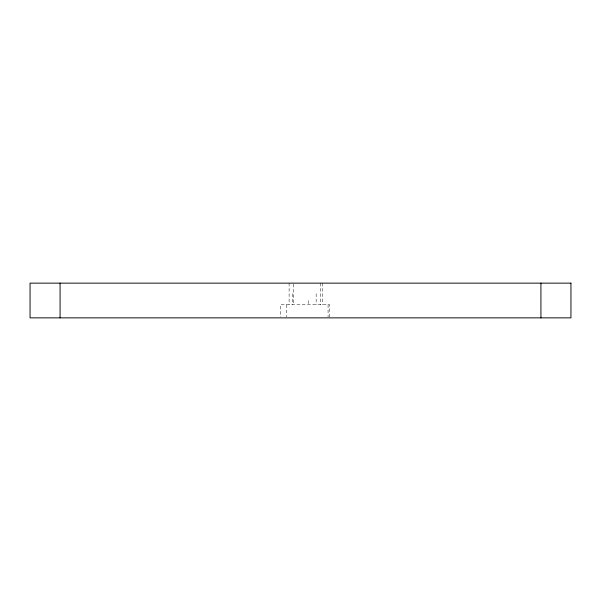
<?xml version="1.0" encoding="UTF-8"?>
<svg xmlns="http://www.w3.org/2000/svg" width="601" height="601" viewBox="0 0 601 601"><rect width="100%" height="100%" fill="white"/><g stroke="black" fill="none" stroke-linecap="round" stroke-linejoin="round"><path stroke-width="0.45" stroke-dasharray="3 2.25" d="M329.739 316.922L329.739 304.73L280.374 304.73L280.374 316.922M328.071 304.73L328.071 316.922M322.669 283.139L322.669 304.73M320.356 283.139L320.356 304.73M316.149 293.784L316.149 304.73M308.2 300.65L308.2 304.73M293.731 284.078L293.731 304.73M292.304 293.784L292.304 304.73M289.104 283.139L289.104 304.73M286.662 304.73L286.662 316.922"/><path stroke-width="0.9" d="M540.93 283.139L540.93 317.861M60.07 283.139L60.07 317.861M570.95 283.139L30.05 283.139L30.05 317.861L570.95 317.861L570.95 283.139"/></g></svg>
